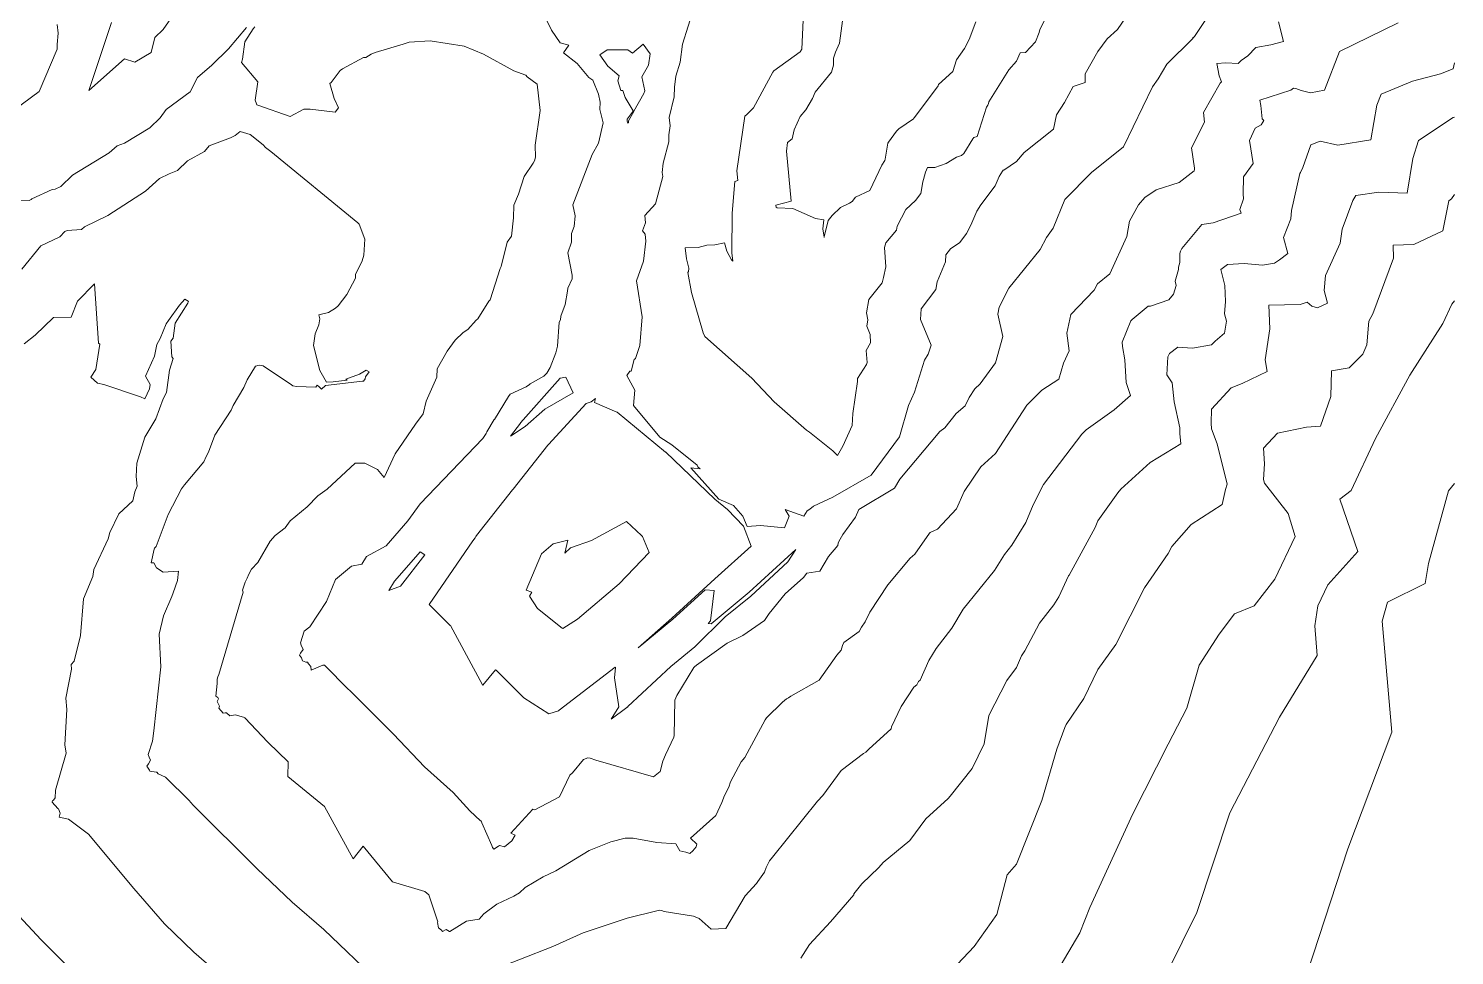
# Model space of a CAD drawing. Header units: metres. Extents: x 809241 to 811075, y 9156873 to 9158251.
# Drawn here: x 810782.7 to 811073.6, y 9157934 to 9158123.2 of the extents above; entities that cross this region are included whole.
import ezdxf

# ---------------------------------------------------------------- set-up
doc = ezdxf.new("R2010")
doc.units = ezdxf.units.M
doc.layers.add('C-TOPO-MAJR', color=9, linetype='Continuous')

msp = doc.modelspace()

# ---------------------------------------------------------------- linework, layer by layer
at = {"layer": 'C-TOPO-MAJR', "color": 9, "linetype": 'Continuous', "lineweight": 5}
for points, elevation in [([(810885, 9158132.02), (810889.43, 9158122.83), (810891.18, 9158120.24), (810892.93, 9158119.76), (810891.87, 9158118.23), (810894.63, 9158116.05), (810897.01, 9158113.17), (810897.81, 9158112.63), (810898.98, 9158109.78), (810899.31, 9158108.17), (810899.28, 9158106.64), (810899.94, 9158103.95), (810898.97, 9158099.77), (810897.67, 9158097.48), (810893.73, 9158087.21), (810894.22, 9158084.94), (810894.01, 9158082.78), (810893.5, 9158081.34), (810893.46, 9158079.56), (810892.75, 9158077.37), (810893.64, 9158072.87), (810893.64, 9158072.1), (810892.71, 9158070.18), (810892.66, 9158069.59), (810892.19, 9158066.86), (810891.29, 9158064.5), (810891.24, 9158063.75), (810890.98, 9158063.28), (810890.66, 9158058.33), (810890.26, 9158057), (810889.1, 9158054), (810888.45, 9158052.81), (810887.85, 9158052.21), (810885.02, 9158050.64), (810884.84, 9158050.49), (810884.74, 9158050.38), (810884.25, 9158050.07), (810880.99, 9158048.58), (810880.61, 9158048.09), (810877.74, 9158043.42), (810877.73, 9158043.36), (810876.18, 9158040.85), (810876.07, 9158040.62), (810876.06, 9158040.56), (810875.37, 9158039.54), (810862.63, 9158026.17), (810860.12, 9158022.72), (810855.68, 9158017.61), (810851.64, 9158015.46), (810850.72, 9158013.89), (810848.61, 9158013.45), (810845.31, 9158010.74), (810843.48, 9158006.23), (810840.11, 9158001.08), (810838.94, 9158000.19), (810838.17, 9157997.82), (810838.33, 9157997.36), (810838.74, 9157996.42), (810838.2, 9157995.69), (810837.96, 9157995.29), (810838.38, 9157994.72), (810838.6, 9157994.11), (810839.31, 9157993.89), (810839.62, 9157993.88), (810839.81, 9157993.5), (810840.31, 9157993.01), (810840.35, 9157992.22), (810842.75, 9157993.25), (810843.11, 9157993.29), (810843.09, 9157993.23), (810847.97, 9157988.31), (810848.17, 9157988.15), (810857.15, 9157979.17), (810863.51, 9157972.51), (810869.36, 9157967.27), (810872.75, 9157963.56), (810874.92, 9157961.5), (810874.95, 9157961.49), (810875, 9157961.5), (810875.03, 9157961.5), (810875.16, 9157961.08), (810877.22, 9157956.44), (810877.36, 9157956.03), (810877.66, 9157955.74), (810878.57, 9157956.31), (810878.82, 9157956.43), (810879.8, 9157956.18), (810881.32, 9157957.41), (810882, 9157958.57), (810881.13, 9157958.98), (810885.62, 9157963.85), (810885.99, 9157963.74), (810891.01, 9157966.36), (810893.16, 9157970.84), (810893.66, 9157971.32), (810895.9, 9157974.03), (810896.81, 9157974.33), (810897.3, 9157974.28), (810898.44, 9157973.86), (810910.2, 9157970.46), (810911.61, 9157971.55), (810912.14, 9157973.7), (810912.64, 9157974.99), (810914.36, 9157978.58), (810914.42, 9157978.92), (810914.6, 9157986.11), (810914.96, 9157987.09), (810918.46, 9157992.77), (810918.58, 9157992.91), (810918.96, 9157993.28), (810925.28, 9157997.75), (810928.46, 9157999.34), (810932.87, 9158002.36), (810933.79, 9158003.81), (810937.11, 9158007.78), (810940.82, 9158011.17), (810941.49, 9158012.02), (810944.13, 9158012.42), (810945.89, 9158015.41), (810947.82, 9158017.7), (810947.9, 9158018.16), (810948.01, 9158018.46), (810948.88, 9158019.94), (810951.44, 9158023.44), (810952.14, 9158025.01), (810959.38, 9158029.39), (810960.49, 9158031.19), (810968.66, 9158040.97), (810969.65, 9158041.7), (810972, 9158044.6), (810973.84, 9158046.15), (810974.62, 9158047.9), (810975.76, 9158049.62), (810976.87, 9158050.67), (810980, 9158054.98), (810981.47, 9158060.31), (810980.5, 9158064.86), (810980.75, 9158066.28), (810982.72, 9158070.16), (810989.09, 9158078.05), (810990.37, 9158080.49), (810991.75, 9158082.46), (810994.16, 9158088.3), (810999.6, 9158093.82), (811006.1, 9158099), (811012.01, 9158111.26), (811013.18, 9158112.91), (811014.97, 9158115.92), (811020.24, 9158121.15), (811020.2, 9158121.25), (811020.32, 9158121.24), (811020.59, 9158121.52), (811023.6, 9158126.01)], 2430), ([(810799.64, 9158124.41), (810794.99, 9158110.49), (810802.26, 9158117), (810804.42, 9158116.28), (810807.72, 9158118.3), (810808.44, 9158121.36), (810810.17, 9158122.98), (810814.6, 9158129.38)], 2430), ([(810918.47, 9158127.32), (810916.1, 9158120), (810915.68, 9158116.28), (810914.74, 9158113.45), (810914.48, 9158111.21), (810914.46, 9158109.24), (810913.4, 9158104.99), (810913.62, 9158103.34), (810913.34, 9158101.45), (810913.36, 9158100.05), (810912.19, 9158095.69), (810911.96, 9158093.8), (810912.1, 9158092.98), (810910.6, 9158087.38), (810908.47, 9158085.03), (810908.59, 9158083.53), (810908, 9158081.89), (810908.51, 9158081.18), (810908.68, 9158079.8), (810908.19, 9158075.69), (810906.75, 9158071.67), (810907.91, 9158064.35), (810907.44, 9158058.52), (810906.57, 9158055.8), (810906.24, 9158055.64), (810905.65, 9158053.22), (810905.39, 9158053.24), (810904.79, 9158052.36), (810906.38, 9158049.36), (810906.15, 9158046.24), (810911.54, 9158039.79), (810913.98, 9158038.22), (810919.13, 9158034.07), (810919.24, 9158033.75), (810919.73, 9158033.31), (810917.86, 9158033.53), (810923.55, 9158027.15), (810926.57, 9158025.87), (810928.44, 9158023.68), (810929.36, 9158021.54), (810932.06, 9158021.76), (810936.92, 9158021.29), (810937.9, 9158023.66), (810937.07, 9158025), (810940.87, 9158023.64), (810941.56, 9158024.73), (810942.1, 9158025.06), (810942.86, 9158025.69), (810946.8, 9158027.57), (810954.6, 9158032.03), (810960.43, 9158039.83), (810962.24, 9158046.27), (810963.45, 9158048.99), (810965.48, 9158055.52), (810966.28, 9158056.71), (810966.88, 9158058.56), (810964.71, 9158063.77), (810964.7, 9158063.79), (810964.69, 9158063.82), (810964.8, 9158065.96), (810967.82, 9158069.9), (810968.08, 9158071.45), (810969.82, 9158075.59), (810969.85, 9158076.96), (810970.84, 9158078.24), (810972.72, 9158079.48), (810974.06, 9158081.35), (810974.96, 9158083.04), (810976.17, 9158085.91), (810977.01, 9158087.2), (810979.92, 9158091.04), (810980.73, 9158092.96), (810981.4, 9158094.08), (810981.53, 9158094.23), (810981.71, 9158094.27), (810984.28, 9158096.03), (810985.84, 9158097.87), (810991.86, 9158102.65), (810992.46, 9158105.58), (810994.07, 9158108.1), (810995.82, 9158111.32), (810998.3, 9158112.17), (810998.26, 9158113.9), (811000.89, 9158118.47), (811002.81, 9158121.03), (811004.91, 9158122.97), (811006.54, 9158125.32)], 2420), ([(810940.79, 9158126.36), (810940.49, 9158118.98), (810940.11, 9158118.42), (810934.78, 9158114.55), (810934.56, 9158114.24), (810930.63, 9158106.99), (810929.23, 9158105.6), (810928.87, 9158105.29), (810927.2, 9158094.1), (810927.39, 9158092.14), (810926.79, 9158091.97), (810926.24, 9158085.47), (810926.23, 9158077.38), (810926.39, 9158075.69), (810926.13, 9158075.98), (810925.21, 9158077.76), (810924.68, 9158079.42), (810922.76, 9158079.06), (810921.1, 9158078.95), (810919.33, 9158078.46), (810916.69, 9158078.39), (810916.97, 9158076.16), (810917.42, 9158074.24), (810917.4, 9158074.18), (810917.33, 9158073.61), (810917.24, 9158073.36), (810917.97, 9158069.32), (810920.32, 9158061.09), (810920.69, 9158060.32), (810930.25, 9158051.82), (810934.86, 9158046.96), (810941.41, 9158041.23), (810942.07, 9158040.78), (810946.83, 9158036.97), (810947.43, 9158036.39), (810947.73, 9158036.03), (810948.85, 9158037.93), (810950.75, 9158042.13), (810950.87, 9158044.64), (810951.87, 9158051.16), (810951.87, 9158051.29), (810951.85, 9158051.73), (810953.65, 9158054.63), (810953.83, 9158055.02), (810953.61, 9158057.44), (810954.52, 9158059.04), (810954.41, 9158060.74), (810953.77, 9158062.41), (810953.97, 9158063.75), (810953.67, 9158065.12), (810954.15, 9158067.85), (810956.87, 9158071.29), (810957.16, 9158072.33), (810957.61, 9158074.51), (810957.32, 9158078.47), (810957.65, 9158079.45), (810959.78, 9158082.04), (810959.93, 9158082.85), (810961.67, 9158086.25), (810963.67, 9158088.07), (810964.73, 9158089.48), (810965.12, 9158091.5), (810965.11, 9158091.58), (810965.72, 9158093.88), (810966.13, 9158094.8), (810967.64, 9158094.79), (810969.94, 9158095.64), (810972.04, 9158096.91), (810973.05, 9158097.27), (810973.56, 9158097.67), (810975.35, 9158100.64), (810975.58, 9158100.9), (810976.23, 9158101.15), (810978.19, 9158107.11), (810978.46, 9158107.56), (810978.59, 9158107.84), (810978.67, 9158108.22), (810982.69, 9158114.72), (810984.26, 9158116.5), (810985.03, 9158118.19), (810986.13, 9158118.25), (810988.16, 9158120.47), (810988.91, 9158122.37), (810989.05, 9158122.96), (810990.72, 9158126.32)], 2410), ([(810948.96, 9158126.26), (810948.17, 9158120.18), (810947.34, 9158118.35), (810946.96, 9158117.15), (810946.93, 9158115.66), (810946.54, 9158114.26), (810943.19, 9158110.21), (810942.69, 9158108.9), (810941.27, 9158106.58), (810940.13, 9158105.21), (810938.93, 9158102.49), (810938.48, 9158100.69), (810937.58, 9158099.92), (810937.32, 9158098.13), (810938.31, 9158087.97), (810935.21, 9158087.12), (810935.2, 9158087.05), (810935.22, 9158086.74), (810935.44, 9158086.57), (810938.62, 9158086.46), (810943.27, 9158084.4), (810944.98, 9158084.11), (810944.79, 9158082.32), (810945.03, 9158080.57), (810945.05, 9158080.53), (810945.07, 9158080.59), (810945.06, 9158080.65), (810945.84, 9158083.97), (810946.64, 9158085.03), (810948.36, 9158086.67), (810950.24, 9158087.51), (810950.77, 9158087.88), (810951.41, 9158088.74), (810954.33, 9158090.12), (810956.8, 9158095.31), (810957.43, 9158096.23), (810957.46, 9158096.5), (810958, 9158099.76), (810958.14, 9158099.98), (810959.82, 9158102.23), (810960.3, 9158102.7), (810963.25, 9158104.77), (810963.36, 9158104.87), (810963.44, 9158105.01), (810968.28, 9158111.47), (810968.39, 9158111.71), (810971.26, 9158114.37), (810972.04, 9158116.78), (810973.69, 9158119.09), (810974.65, 9158120.92), (810975.96, 9158124.53)], 2400), ([(810788.51, 9158123.97), (810788.72, 9158122.2), (810788.51, 9158119.89), (810788.53, 9158118.98), (810784.88, 9158110.32), (810779.65, 9158106.42)], 2440), ([(810780.71, 9158087.98), (810782.86, 9158088.09), (810783.27, 9158088.28), (810783.37, 9158088.39), (810787.52, 9158090.35), (810788.1, 9158090.4), (810789.29, 9158090.93), (810791.7, 9158093.27), (810799.17, 9158097.83), (810800.76, 9158099.22), (810802.28, 9158099.8), (810807.45, 9158102.91), (810809.58, 9158104.97), (810810.79, 9158106.63), (810815.71, 9158110.27), (810817.15, 9158113.17), (810820.08, 9158115.68), (810823.51, 9158119.04), (810827.19, 9158123.38)], 2440), ([(810828.88, 9158123.53), (810828.5, 9158123.13), (810826.84, 9158120.42), (810826.39, 9158116.89), (810826.18, 9158116.24), (810829.46, 9158112.29), (810828.91, 9158108.58), (810829.2, 9158107.79), (810829.3, 9158107.62), (810829.51, 9158107.5), (810836.05, 9158105.21), (810838.84, 9158106.73), (810840.19, 9158106.7), (810845.23, 9158106.12), (810845.95, 9158107), (810845.04, 9158108.87), (810844.2, 9158111.98), (810844.42, 9158112.15), (810846.27, 9158114.6), (810846.76, 9158114.93), (810851.03, 9158117.25), (810851.49, 9158117.23), (810852.61, 9158117.96), (810853.43, 9158118.27), (810859.16, 9158119.97), (810860.33, 9158120.41), (810864.62, 9158120.65), (810871.59, 9158119.58), (810875.51, 9158117.95), (810881.7, 9158114.5), (810884.18, 9158113.66), (810884.41, 9158113.28), (810886.47, 9158111.78), (810887.09, 9158106.44), (810886.04, 9158099.34), (810886.16, 9158096.92), (810885.96, 9158096.19), (810885.67, 9158095.66), (810883.82, 9158092.94), (810882.7, 9158089.36), (810881.69, 9158087.1), (810881.64, 9158084.56), (810881.23, 9158080.82), (810880.36, 9158079.55), (810879.14, 9158074.59), (810878.93, 9158074.22), (810876.92, 9158067.83), (810876.6, 9158067.55), (810874.36, 9158063.95), (810874.01, 9158063.66), (810872.35, 9158061.73), (810871.38, 9158061.13), (810869.76, 9158059.58), (810868.09, 9158057.31), (810866.1, 9158053.71), (810866.02, 9158052.02), (810863.8, 9158047.16), (810863.21, 9158044.54), (810861.63, 9158042.45), (810857.5, 9158036.36), (810855.23, 9158031.57), (810853.9, 9158033.17), (810851.3, 9158034.48), (810851.29, 9158034.47), (810849.36, 9158034.46), (810843.65, 9158029.2), (810841.71, 9158027.82), (810839.53, 9158025.59), (810836.07, 9158022.73), (810835.07, 9158021.3), (810833, 9158019.74), (810832.02, 9158018.54), (810829.49, 9158014.23), (810828.22, 9158012.82), (810827.62, 9158011.85), (810827.31, 9158011.01), (810826.92, 9158010.18), (810826.34, 9158008.57), (810826.47, 9158008.15), (810821.51, 9157991.37), (810821.29, 9157990.87), (810821.17, 9157990.38), (810821.22, 9157989.52), (810820.92, 9157986.96), (810821.35, 9157986.67), (810821.47, 9157986.36), (810821.2, 9157985.82), (810821.67, 9157984.89), (810821.52, 9157984.45), (810822.38, 9157983.47), (810822.8, 9157983.52), (810823.12, 9157983.53), (810823.75, 9157982.92), (810824.83, 9157983.11), (810826.57, 9157982.65), (810826.82, 9157982.52), (810831.53, 9157977.54), (810831.57, 9157977.47), (810835.69, 9157973.51), (810835.59, 9157970.57), (810843.06, 9157964.42), (810848.97, 9157953.76), (810850.97, 9157956.31), (810856.95, 9157949.02), (810863.54, 9157947.09), (810864.36, 9157946.38), (810864.37, 9157946.36), (810866.18, 9157940.86), (810866.13, 9157940.75), (810866.33, 9157939.65), (810866.94, 9157939.17), (810867.15, 9157938.94), (810867.89, 9157939.31), (810868.61, 9157938.88), (810868.64, 9157938.89), (810868.67, 9157938.88), (810872.05, 9157941.01), (810874.66, 9157941.4), (810875.63, 9157942.49), (810878.27, 9157944.46), (810881.72, 9157946.09), (810882.88, 9157946.81), (810884.04, 9157947.91), (810887.69, 9157950.08), (810890.26, 9157951.32), (810897.1, 9157955.45), (810901.52, 9157957.2), (810904.46, 9157957.94), (810906.06, 9157957.98), (810910.93, 9157957.1), (810914.79, 9157956.79), (810915.6, 9157955.35), (810916.78, 9157955.11), (810917.65, 9157954.85), (810918.25, 9157955.36), (810918.89, 9157956.16), (810919.06, 9157956.7), (810917.78, 9157957.95), (810922.92, 9157962.61), (810924.16, 9157965.21), (810924.73, 9157966.66), (810925.57, 9157968.34), (810925.95, 9157969.48), (810928.1, 9157973.55), (810928.86, 9157974.39), (810932.98, 9157982.09), (810933.29, 9157982.52), (810936.54, 9157985.71), (810937.33, 9157986.38), (810937.78, 9157986.58), (810938.27, 9157986.95), (810944.02, 9157990.18), (810947.63, 9157995.28), (810948.53, 9157996.35), (810948.78, 9157997.28), (810949.02, 9157997.85), (810952.16, 9158000.13), (810952.63, 9158000.99), (810953.43, 9158002.1), (810954.33, 9158004.05), (810958.05, 9158009.65), (810962.58, 9158015.06), (810963.56, 9158015.9), (810966.53, 9158020.18), (810966.67, 9158020.35), (810968.17, 9158021.01), (810972.06, 9158025.17), (810973.6, 9158028.68), (810976.98, 9158033.72), (810979.97, 9158036.48), (810986.38, 9158046.31), (810989.46, 9158049.36), (810992.92, 9158051.59), (810993.85, 9158054.89), (810995.03, 9158057.38), (810994.56, 9158061), (810995.35, 9158064.84), (811000.14, 9158069.76), (811000.79, 9158071.06), (811003.31, 9158073.1), (811006.8, 9158080.71), (811007.36, 9158083.89), (811009.16, 9158087.16), (811010.47, 9158088.66), (811012.76, 9158090.22), (811017.49, 9158091.78), (811020.54, 9158094.14), (811020.61, 9158094.37), (811020.6, 9158094.64), (811020.02, 9158098.84), (811022.67, 9158104.09), (811022.46, 9158106.01), (811025.84, 9158112.03), (811026.09, 9158112.29), (811025.66, 9158113.53), (811025.17, 9158116), (811026.97, 9158116.16), (811029.5, 9158116.04), (811030.09, 9158116.66), (811031.47, 9158117.57), (811033.14, 9158119.31), (811036.17, 9158119.83), (811038.76, 9158120.53), (811037.72, 9158124.54)], 2440), ([(810876.45, 9157930.7), (810889.66, 9157935.85), (810895.85, 9157938.61), (810904.81, 9157941.61), (810911.14, 9157943.22), (810911.51, 9157943.24), (810911.86, 9157943.21), (810912.4, 9157943.02), (810918.4, 9157942.05), (810919.53, 9157941.59), (810921.97, 9157939.4), (810924.95, 9157939.54), (810928.95, 9157946.18), (810931.22, 9157948.7), (810931.49, 9157949.14), (810932.89, 9157951.05), (810933.2, 9157951.95), (810933.86, 9157953.3), (810934.5, 9157954.1), (810943.67, 9157965.5), (810944.75, 9157966.69), (810948.52, 9157971.73), (810953.04, 9157975.23), (810953.53, 9157975.52), (810953.81, 9157975.77), (810954.14, 9157976.13), (810958.7, 9157980.25), (810958.79, 9157980.65), (810960.78, 9157984.8), (810963.33, 9157988.78), (810963.96, 9157989.26), (810964.29, 9157989.91), (810964.61, 9157990.18), (810966.39, 9157994.2), (810967.89, 9157996.64), (810971.06, 9158000.81), (810973.41, 9158004.67), (810979.79, 9158012.56), (810981.8, 9158015.84), (810983.31, 9158017.73), (810986.2, 9158022.37), (810987.67, 9158025.99), (810989.82, 9158030.13), (810997.58, 9158040.41), (810998.51, 9158041.29), (811004.21, 9158045.33), (811007.56, 9158048.28), (811006.66, 9158050.92), (811006.42, 9158055.59), (811005.89, 9158058.31), (811005.83, 9158059.2), (811007.61, 9158063.53), (811007.86, 9158063.8), (811011.14, 9158066.48), (811011.24, 9158066.53), (811011.59, 9158066.51), (811015.33, 9158067.81), (811016.35, 9158068.95), (811016.84, 9158070.72), (811016.66, 9158071.61), (811017.34, 9158074.02), (811017.36, 9158074.47), (811017.6, 9158075.41), (811017.63, 9158077.26), (811017.72, 9158077.74), (811018.01, 9158078.27), (811021.77, 9158082.8), (811022.13, 9158083.16), (811024.43, 9158083.49), (811030.13, 9158085.48), (811029.86, 9158086.21), (811030.62, 9158088.42), (811030.55, 9158089.45), (811030.59, 9158092.9), (811032.55, 9158095.65), (811031.79, 9158100.3), (811032.98, 9158102.83), (811034.23, 9158103.52), (811034.52, 9158104.09), (811034.73, 9158104.39), (811034.42, 9158104.75), (811034.16, 9158107.48), (811033.93, 9158108.56), (811040.25, 9158110.58), (811040.77, 9158111.01), (811041.27, 9158110.9), (811042.34, 9158110.5), (811044.26, 9158110.03), (811047.14, 9158110.57), (811050.17, 9158118.46), (811062.13, 9158124.32)], 2450), ([(810940.26, 9157933.47), (810942.04, 9157936.27), (810946.35, 9157940.88), (810951.1, 9157946.37), (810951.12, 9157946.62), (810952.75, 9157948.65), (810956.2, 9157952), (810957.05, 9157953.02), (810962.55, 9157957.47), (810965.8, 9157961.89), (810970.33, 9157966.08), (810970.73, 9157966.53), (810975.26, 9157972.17), (810977.69, 9157977.18), (810978.63, 9157982.97), (810982.28, 9157990.1), (810984.3, 9157992.75), (810985.28, 9157995.19), (810985.95, 9157996.21), (810988.98, 9158001.84), (810991.93, 9158005.55), (810992.94, 9158007.23), (810994.91, 9158011.49), (810995.01, 9158011.61), (811000.33, 9158021.33), (811000.85, 9158022.7), (811004.95, 9158028.44), (811005.58, 9158029.17), (811011.55, 9158034.58), (811017.81, 9158038.43), (811017.59, 9158040.54), (811017.64, 9158041.71), (811016.48, 9158047.01), (811016.03, 9158050.87), (811014.98, 9158052.53), (811015.13, 9158056.2), (811015.51, 9158056.83), (811017.19, 9158058.16), (811020.18, 9158057.93), (811024.05, 9158058.6), (811024.83, 9158059.4), (811026.69, 9158060.98), (811027.15, 9158063.46), (811026.73, 9158064.98), (811026.92, 9158067.45), (811026.78, 9158070.75), (811025.99, 9158073.99), (811027.31, 9158075.01), (811030.72, 9158075.24), (811034.46, 9158074.89), (811036.92, 9158075.3), (811037.97, 9158075.96), (811039.65, 9158077.24), (811038.75, 9158080.5), (811040.27, 9158084.32), (811040.37, 9158086), (811042.09, 9158093.58), (811042.25, 9158093.78), (811042.7, 9158094.79), (811044.33, 9158099.4), (811046.25, 9158100.15), (811049.84, 9158099.34), (811056.59, 9158100.47), (811057.83, 9158107.5), (811058.69, 9158109.76), (811065.08, 9158112.44), (811070.8, 9158113.9), (811073.4, 9158114.92), (811073.65, 9158116.16)], 2460), ([(810968.76, 9157928.55), (810975.63, 9157935.87), (810980.26, 9157942.37), (810982.41, 9157950.45), (810984.3, 9157952.64), (810989.48, 9157965.61), (810992.5, 9157976.12), (810994.12, 9157980.53), (810994.44, 9157981.16), (810997.99, 9157986.48), (811000.9, 9157992.38), (811004.58, 9157997.49), (811010.38, 9158009.02), (811015.2, 9158016.05), (811016, 9158017.44), (811019.92, 9158021.98), (811026.22, 9158026.07), (811026.95, 9158029.13), (811027.3, 9158030.2), (811025.2, 9158038.45), (811024.1, 9158041.51), (811023.99, 9158042.64), (811024.1, 9158045.49), (811028.08, 9158049.84), (811030.36, 9158050.7), (811035.46, 9158053.19), (811035.04, 9158055.59), (811035.94, 9158061.89), (811035.8, 9158066.69), (811042.19, 9158066.87), (811043.56, 9158067.36), (811044.57, 9158066.49), (811045.73, 9158066.16), (811047.73, 9158067.13), (811047.08, 9158069.68), (811047.34, 9158072.78), (811050.3, 9158079.34), (811050.74, 9158082.25), (811052.89, 9158088.1), (811053.49, 9158089.1), (811058.2, 9158089.78), (811064.01, 9158089.58), (811065.16, 9158096.66), (811066.33, 9158100.35), (811073.4, 9158105.01), (811073.65, 9158105.09)], 2470), ([(810781.33, 9158074.08), (810785.19, 9158078.84), (810785.21, 9158078.84), (810789.09, 9158080.69), (810790.1, 9158081.74), (810790.56, 9158081.95), (810793.51, 9158082.19), (810794.1, 9158082.71), (810798.85, 9158085.02), (810806.57, 9158089.98), (810809.42, 9158092.59), (810811.39, 9158093.54), (810813.11, 9158094.22), (810815.16, 9158096.16), (810818.63, 9158098.04), (810819.57, 9158099.2), (810823.9, 9158100.85), (810824.84, 9158101.35), (810825.91, 9158102.14), (810827.93, 9158101.53), (810830.57, 9158099.4), (810831.07, 9158098.92), (810832.17, 9158098.1), (810849.88, 9158083.54), (810850.19, 9158083.26), (810851.29, 9158080.15), (810851.08, 9158076.9), (810850.77, 9158075.78), (810849.44, 9158072.94), (810849.39, 9158072.22), (810847.65, 9158068.91), (810845.9, 9158066.56), (810845.33, 9158066.13), (810843.88, 9158065.23), (810841.96, 9158064.73), (810842.16, 9158063.91), (810841.9, 9158062.7), (810841.2, 9158060.89), (810840.83, 9158058.46), (810842.11, 9158053.41), (810843.52, 9158051.03), (810844.86, 9158051.09), (810847.71, 9158051.43), (810847.47, 9158051.62), (810850.24, 9158052.64), (810851.57, 9158053.46), (810852.18, 9158053.13), (810851.46, 9158052.07), (810851.4, 9158051.68), (810851.02, 9158051.2), (810850.86, 9158051.21), (810843.32, 9158050.35), (810842.48, 9158049.59), (810841.96, 9158050.15), (810841.62, 9158050.37), (810841.3, 9158050), (810837.36, 9158050.13), (810836.61, 9158050.26), (810836.38, 9158050.45), (810830.58, 9158054.34), (810829.75, 9158054.5), (810828.98, 9158054.28), (810827.34, 9158051.48), (810826.62, 9158049.89), (810824.44, 9158046.21), (810824.02, 9158045.28), (810820.74, 9158040.18), (810819.44, 9158036.75), (810818.92, 9158035.82), (810818.44, 9158034.74), (810814.53, 9158030.07), (810813.92, 9158029.21), (810811.19, 9158024.02), (810808.76, 9158017.45), (810808.41, 9158017.13), (810808.32, 9158016.95), (810807.7, 9158014.15), (810808.24, 9158014.11), (810808.84, 9158013.13), (810810.2, 9158012.22), (810813.29, 9158012.43), (810813.08, 9158010.5), (810812.18, 9158008.01), (810812.19, 9158007.99), (810811.97, 9158007.25), (810810.25, 9158003.33), (810809.32, 9157999.57), (810809.72, 9157992.91), (810808.26, 9157979.86), (810807.98, 9157977.76), (810807.09, 9157975.02), (810807.29, 9157974.51), (810807.58, 9157973.87), (810807.15, 9157973.1), (810806.83, 9157972.65), (810807.4, 9157971.8), (810807.48, 9157971.65), (810808.71, 9157971.39), (810808.9, 9157971.42), (810809.13, 9157971.06), (810810.64, 9157970.39), (810815.55, 9157965.6), (810815.75, 9157965.29), (810816.34, 9157964.62), (810829.3, 9157951.77), (810836.48, 9157944.91), (810842.98, 9157939.31), (810854.01, 9157928.72)], 2450), ([(810987.81, 9157922.71), (810997.2, 9157938.63), (810999.23, 9157943.79), (811008, 9157962.95), (811015.24, 9157977.17), (811019.02, 9157984.51), (811021.57, 9157993.23), (811025.64, 9157999.57), (811028.78, 9158003.75), (811032.75, 9158005.39), (811036.97, 9158010.82), (811041.11, 9158019.49), (811039.73, 9158024.23), (811034.87, 9158030.37), (811034.69, 9158031.11), (811034.9, 9158034.34), (811034.67, 9158037.51), (811037.57, 9158040.57), (811043.45, 9158041.8), (811046.28, 9158042.05), (811048.43, 9158048.11), (811048.54, 9158053.31), (811052.15, 9158053.92), (811054.96, 9158056.73), (811055.79, 9158058.6), (811056.2, 9158063.46), (811057.01, 9158064.93), (811061.23, 9158076.28), (811061.12, 9158078.95), (811065.34, 9158079.1), (811071.27, 9158081.88), (811072.52, 9158087.98), (811073.01, 9158088.44), (811073.65, 9158089.27)], 2480), ([(810781.8, 9158058.84), (810784.07, 9158060.58), (810787.76, 9158064.23), (810791.38, 9158064.27), (810792.69, 9158067.55), (810796.18, 9158071.1), (810796.95, 9158058.94), (810797.22, 9158058.73), (810796.42, 9158053.58), (810795.4, 9158052.04), (810796.78, 9158050.79), (810798.04, 9158050.56), (810805.57, 9158048), (810806.4, 9158047.6), (810807.35, 9158049.63), (810807.55, 9158050.51), (810806.58, 9158052.25), (810808.41, 9158056.31), (810808.88, 9158058.71), (810809.57, 9158059.93), (810810.8, 9158062.88), (810811.24, 9158063.58), (810813.51, 9158066.72), (810814.62, 9158067.96), (810815.26, 9158067.54), (810815.37, 9158067.48), (810815.19, 9158067.16), (810815.19, 9158067.13), (810812.63, 9158063.06), (810812.23, 9158060.01), (810811.71, 9158059.39), (810811.94, 9158056.14), (810812.24, 9158055.8), (810811.48, 9158053.47), (810810.88, 9158048.92), (810810.19, 9158047.63), (810808.65, 9158043.5), (810806.46, 9158039.78), (810804.8, 9158034.47), (810804.67, 9158031.74), (810804.84, 9158029.75), (810804.38, 9158028.65), (810804, 9158026.8), (810801.11, 9158024.13), (810799.27, 9158020.33), (810798.98, 9158019.01), (810795.99, 9158012.79), (810795.83, 9158011.33), (810793.93, 9158006.81), (810793.27, 9157999.33), (810792.04, 9157994.05), (810791.41, 9157993.36), (810791.44, 9157992.47), (810790.29, 9157986.54), (810790.49, 9157984.2), (810790.12, 9157977), (810790.4, 9157975.3), (810788.23, 9157967.76), (810788.22, 9157967.74), (810788.19, 9157967.69), (810788.2, 9157967.67), (810788.16, 9157966.16), (810787.8, 9157965.7), (810787.62, 9157965.57), (810787.5, 9157965.43), (810787.55, 9157965.27), (810788.66, 9157963.98), (810788.83, 9157963.92), (810789.14, 9157963.07), (810788.96, 9157962.26), (810790.86, 9157961.85), (810794.93, 9157958.77), (810804.19, 9157947.66), (810810.43, 9157940.5), (810816.41, 9157934.7), (810823.17, 9157928.84)], 2460), ([(811073.65, 9158067.6), (811073.13, 9158066.95), (811071.26, 9158063), (811064.55, 9158052.44), (811057.56, 9158039.5), (811052.59, 9158028.87), (811050.27, 9158027.13), (811053.94, 9158016.43), (811047.81, 9158009.67), (811045.74, 9158005.34), (811045.16, 9158001.25), (811045.61, 9157995.25), (811037.94, 9157982.68), (811027.84, 9157963.11), (811021.05, 9157942.81), (811003.18, 9157906.57)], 2490), ([(811073.65, 9158030.3), (811072.42, 9158028.81), (811068.35, 9158013.97), (811067.64, 9158009.9), (811059.97, 9158006.08), (811058.91, 9158002.24), (811060.87, 9157979.61), (811051.87, 9157955.77), (811037.78, 9157912.71)], 2500), ([(810775.24, 9157947.99), (810785.28, 9157937.18), (810795.21, 9157927.22)], 2470)]:
    msp.add_lwpolyline(points, dxfattribs=dict(at, elevation=elevation))
for points, elevation in [([(810904.85, 9158104.26), (810904.95, 9158103.88), (810905.1, 9158103.94), (810905.12, 9158104.32), (810906.19, 9158106.21), (810906.21, 9158106.25), (810906.22, 9158106.29), (810908.21, 9158109.9), (810908.44, 9158110.43), (810907.84, 9158113.34), (810909.22, 9158115.66), (810909.56, 9158117.97), (810908.08, 9158120), (810905.95, 9158118.14), (810904.99, 9158118.79), (810900.75, 9158118.83), (810899.25, 9158117.81), (810900.9, 9158115.51), (810903.24, 9158113.5), (810902.93, 9158112.51), (810903.57, 9158110.5), (810903.98, 9158110.52), (810904.43, 9158109.08), (810906.07, 9158106.36), (810906.09, 9158106.28), (810904.83, 9158104.64), (810904.85, 9158104.26)], 2430), ([(810893.82, 9158048.8), (810892.31, 9158052.03), (810891.14, 9158051.83), (810883.1, 9158042.69), (810883.08, 9158042.68), (810883.06, 9158042.66), (810883.05, 9158042.64), (810881.01, 9158039.97), (810884.02, 9158041.98), (810888.06, 9158045.52), (810893.82, 9158048.8)], 2420), ([(810874.13, 9158019.69), (810873.97, 9158019.48), (810873.84, 9158019.25), (810873.35, 9158018.61), (810864.42, 9158005.67), (810868.72, 9158001.36), (810868.8, 9158001.32), (810875.34, 9157989.22), (810875.36, 9157989.19), (810878, 9157992.29), (810878.11, 9157992.21), (810878.16, 9157992.17), (810883.74, 9157986.56), (810888.84, 9157983.35), (810890.86, 9157983.97), (810890.95, 9157984.08), (810902.37, 9157992.84), (810902.48, 9157992.81), (810902.23, 9157990.64), (810903.12, 9157984.77), (810901.59, 9157982.22), (810904.75, 9157984.63), (810904.86, 9157984.7), (810904.93, 9157984.71), (810904.97, 9157984.76), (810905, 9157984.84), (810913.75, 9157992.96), (810918.64, 9157997), (810924.84, 9158003.11), (810930.07, 9158007.33), (810937.62, 9158014.32), (810939.25, 9158016.88), (810929.74, 9158008.14), (810921.98, 9158001.67), (810921.38, 9158001.75), (810921.87, 9158002.27), (810922.6, 9158008.49), (810920.79, 9158008.6), (810914.19, 9158002.63), (810907.09, 9157996.8), (810913.96, 9158002.88), (810922.72, 9158010.88), (810930.14, 9158017.54), (810928.58, 9158021.63), (810925.34, 9158025.02), (810922.7, 9158027.16), (810912.7, 9158036.73), (810912.68, 9158036.74), (810912.68, 9158036.75), (810902.77, 9158044.9), (810902.73, 9158044.85), (810898.16, 9158046.83), (810898.41, 9158047.64), (810897.47, 9158047.01), (810896.48, 9158046.64), (810888.78, 9158038.26), (810888.63, 9158038.12), (810881.57, 9158029.14), (810881.47, 9158029.03), (810874.13, 9158019.69)], 2420), ([(810889.73, 9158018.01), (810887.36, 9158015.96), (810884.25, 9158008.55), (810885.39, 9158008.15), (810884.91, 9158007.37), (810886.55, 9158004.8), (810891.6, 9158000.81), (810891.7, 9158000.74), (810894.73, 9158002.61), (810903.18, 9158009.86), (810909.3, 9158016.26), (810907.99, 9158019.49), (810907.74, 9158019.74), (810904.73, 9158022.59), (810897.56, 9158018.7), (810893.27, 9158017.23), (810892.14, 9158016.13), (810892.76, 9158018.77), (810889.73, 9158018.01)], 2410), ([(810858.61, 9158009.35), (810863.55, 9158015.77), (810862.62, 9158016.41), (810857.45, 9158010.46), (810857.39, 9158010.43), (810856.24, 9158008.48), (810858.61, 9158009.35)], 2420)]:
    msp.add_lwpolyline(points, close=True, dxfattribs=dict(at, elevation=elevation))

doc.saveas('drawing.dxf')
